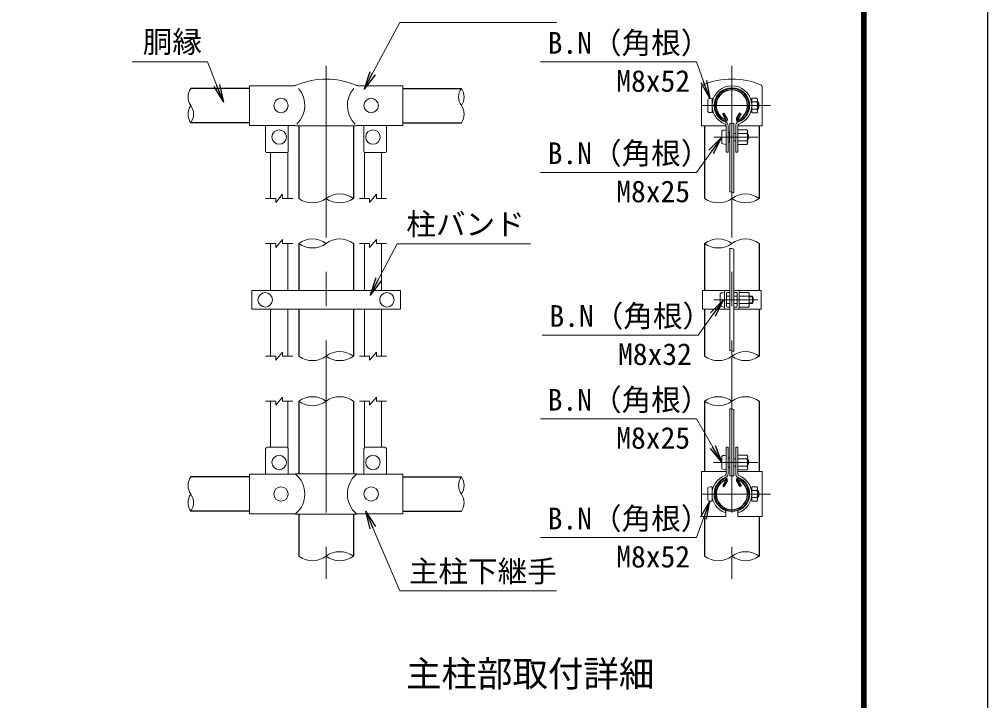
# Model space of a CAD drawing. Units: millimetres, scale not verified. Extents: x -10499 to 10501, y -7424 to 7426.
# Drawn here: x 5132 to 10501, y 756 to 4534 of the extents above; entities that cross this region are included whole.
import ezdxf
from ezdxf.enums import TextEntityAlignment as Align

# ---------------------------------------------------------------- set-up
doc = ezdxf.new("R2010")
doc.units = ezdxf.units.MM
doc.header["$LTSCALE"] = 30
doc.linetypes.add('USER1', pattern=[50.8, 31.75, -6.35, 6.35, -6.35])
for name, color, linetype, lineweight in [('0-1_D-STR1', 1, 'Continuous', 25), ('0-4_D-BMK', 2, 'USER1', 13), ('0-5_D-STR3', 3, 'Continuous', 13), ('0-7_D-STR-DIM', 7, 'Continuous', 13), ('0-A_D-TTL-TXT', 7, 'Continuous', 13), ('0-B_D-STR-TXT', 7, 'Continuous', 13), ('0-C_D-TTL', 7, 'Continuous', 25)]:
    doc.layers.add(name, color=color, linetype=linetype, lineweight=lineweight)
doc.layers.add('0-8_0', color=7, linetype='Continuous')
doc.styles.add('ＭＳ ゴシック', font='')
doc.styles.get('ＭＳ ゴシック').set_extended_font_data('MS Gothic')

# ---------------------------------------------------------------- blocks, each defined once
blk = doc.blocks.new('_Open')
at = {"layer": '0-8_0'}
blk.add_line((-30, 5), (0, 0), dxfattribs=at)
blk.add_lwpolyline([(-30, -5), (0, 0), (-30, 0)], dxfattribs=at)

msp = doc.modelspace()

# ---------------------------------------------------------------- linework, layer by layer
at = {"layer": '0-1_D-STR1'}
for p, q in [((6407.8, 4151.4), (6082.8, 4151.4)), ((7257.8, 4151.4), (7582.8, 4151.4)), ((9031.89, 4010.13), (9038.84, 4014.14)), ((9049.44, 3979.74), (9031.89, 4010.13)), ((9056.38, 3983.75), (9038.84, 4014.14)), ((9109.23, 3983.75), (9126.77, 4014.14)), ((9116.17, 3979.74), (9133.72, 4010.13)), ((9133.72, 4010.13), (9126.77, 4014.14)), ((6407.8, 3960.9), (6082.8, 3960.9)), ((6681.55, 3943.9), (6681.55, 3541.4)), ((6984.05, 3943.9), (6984.05, 3541.4)), ((7257.8, 3960.9), (7582.8, 3960.9)), ((8931.55, 3943.9), (8931.55, 3541.4)), ((9234.05, 3943.9), (9234.05, 3541.4)), ((6681.55, 3291.4), (6681.55, 3031.36)), ((6984.05, 3291.4), (6984.05, 3031.36)), ((8931.55, 3291.4), (8931.55, 3031.36)), ((9234.05, 3291.4), (9234.05, 3031.36)), ((6681.55, 2926.37), (6681.55, 2666.4)), ((6984.05, 2926.37), (6984.05, 2666.4)), ((8931.55, 2926.37), (8931.55, 2666.4)), ((9234.05, 2926.37), (9234.05, 2666.4)), ((6681.55, 2416.4), (6681.55, 2014.15)), ((6984.05, 2416.4), (6984.05, 2014.15)), ((8931.55, 2416.4), (8931.55, 2026.65)), ((9234.05, 2416.4), (9234.05, 2026.65)), ((6407.8, 1996.65), (6082.8, 1996.65)), ((7257.8, 1996.65), (7582.8, 1996.65)), ((9049.44, 1978.3), (9031.89, 1947.91)), ((9031.89, 1947.91), (9038.84, 1943.9)), ((9056.38, 1974.29), (9038.84, 1943.9)), ((9109.23, 1974.29), (9126.77, 1943.9)), ((9116.17, 1978.3), (9133.72, 1947.91)), ((9133.72, 1947.91), (9126.77, 1943.9)), ((6407.8, 1806.15), (6082.8, 1806.15)), ((6681.55, 1789.15), (6681.55, 1556.65)), ((6984.05, 1789.15), (6984.05, 1556.65)), ((7257.8, 1806.15), (7582.8, 1806.15)), ((8931.55, 1776.65), (8931.55, 1556.65)), ((9234.05, 1776.65), (9234.05, 1556.65))]:
    msp.add_line(p, q, dxfattribs=at)
for centre, radius, start, end in [((9082.8, 4056.4), 95.25, 294.32478, 245.67522), ((9082.8, 4056.4), 87.23, 294.32478, 245.67522), ((9047.7, 3978.74), 10.03, 245.67522, 30), ((9047.7, 3978.74), 2, 245.67522, 30), ((9117.91, 3978.74), 10.03, 150, 294.32478), ((9117.91, 3978.74), 2, 150, 294.32478), ((9082.8, 1901.65), 95.25, 114.32478, 65.67522), ((9047.7, 1979.31), 10.03, 330, 114.32478), ((9117.91, 1979.31), 10.03, 65.67522, 210), ((9082.8, 1901.65), 87.23, 114.32478, 65.67522), ((9047.7, 1979.31), 2, 330, 114.32478), ((9117.91, 1979.31), 2, 65.67522, 210)]:
    msp.add_arc(centre, radius, start, end, dxfattribs=at)
at = {"layer": '0-4_D-BMK'}
for p, q in [((6832.8, 4276.4), (6832.8, 1431.4)), ((9082.8, 4276.4), (9082.8, 1431.4)), ((8917.66, 4056.4), (9297.34, 4056.4)), ((8982.66, 3881.4), (9227.05, 3881.4)), ((8982.61, 2978.87), (9227, 2978.87)), ((8991.55, 2978.87), (9221.55, 2978.87)), ((8981.61, 2076.65), (9226, 2076.65)), ((8917.66, 1901.65), (9297.34, 1901.65))]:
    msp.add_line(p, q, dxfattribs=at)
at = {"layer": '0-5_D-STR3'}
for p, q in [((6407.8, 4166.4), (6653.92, 4166.4)), ((6407.8, 3946.4), (6407.8, 4166.4)), ((7011.69, 4166.4), (7257.8, 4166.4)), ((7257.8, 3946.4), (7257.8, 4166.4)), ((8914.55, 4156.43), (8914.55, 3943.9)), ((9251.05, 4156.43), (9251.05, 3943.9)), ((8948.8, 4088.9), (8948.8, 4023.9)), ((8972.8, 4096.4), (8972.8, 4016.4)), ((9220.3, 4096.9), (9192.8, 4096.9)), ((9192.8, 4096.9), (9192.8, 4015.9)), ((9225.3, 4087.57), (9225.3, 4025.84)), ((8974.64, 4076.4), (8972.8, 4076.4)), ((8974.64, 4036.4), (8972.8, 4036.4)), ((9192.8, 4076.4), (9190.97, 4076.4)), ((9192.8, 4036.4), (9190.97, 4036.4)), ((9220.3, 4076.65), (9192.8, 4076.65)), ((9220.3, 4036.15), (9192.8, 4036.15)), ((9225.3, 4076.4), (9227.8, 4076.4)), ((9225.3, 4076.4), (9227.8, 4076.4)), ((9225.3, 4073.01), (9229.42, 4073.01)), ((9225.3, 4039.78), (9229.42, 4039.78)), ((9225.3, 4036.4), (9227.8, 4036.4)), ((9225.3, 4036.4), (9227.8, 4036.4)), ((9227.8, 4076.4), (9227.8, 4036.4)), ((9220.3, 4015.9), (9192.8, 4015.9)), ((6407.8, 3946.4), (6658.8, 3946.4)), ((6497.8, 3946.4), (6497.8, 3801.4)), ((6622.8, 3946.4), (6622.8, 3801.4)), ((6663.8, 3943.9), (6658.8, 3946.4)), ((6663.8, 3943.9), (7001.8, 3943.9)), ((7001.8, 3943.9), (7006.8, 3946.4)), ((7006.8, 3946.4), (7257.8, 3946.4)), ((7042.8, 3946.4), (7042.8, 3801.4)), ((7167.8, 3946.4), (7167.8, 3801.4)), ((8914.55, 3943.9), (9050.3, 3943.9)), ((9050.3, 3797.9), (9050.3, 3944.25)), ((9061.8, 3797.9), (9061.8, 3944.25)), ((9071.55, 3956.4), (9071.55, 3576.96)), ((9071.55, 3956.4), (9094.05, 3956.4)), ((9094.05, 3956.4), (9094.05, 3572.32)), ((9103.8, 3797.9), (9103.8, 3944.25)), ((9115.3, 3797.9), (9115.3, 3944.25)), ((9115.3, 3943.9), (9251.05, 3943.9)), ((9165.3, 3921.9), (9115.3, 3921.9)), ((9026.3, 3848.59), (9026.3, 3913.59)), ((9070.3, 3907.99), (9061.8, 3907.99)), ((9070.3, 3907.99), (9070.3, 3854.81)), ((9070.3, 3901.4), (9071.55, 3901.4)), ((9094.05, 3901.4), (9103.8, 3901.4)), ((9165.3, 3901.65), (9115.3, 3901.65)), ((9170.3, 3912.57), (9170.3, 3850.84)), ((9170.3, 3901.4), (9170.3, 3861.4)), ((9170.3, 3898.01), (9171.92, 3898.01)), ((9070.3, 3854.81), (9061.8, 3854.81)), ((9070.3, 3861.4), (9071.55, 3861.4)), ((9094.05, 3861.4), (9103.8, 3861.4)), ((9165.3, 3861.15), (9115.3, 3861.15)), ((9165.3, 3840.9), (9115.3, 3840.9)), ((9170.3, 3864.78), (9171.92, 3864.78)), ((6617.8, 3796.4), (6502.8, 3796.4)), ((6525.3, 3796.4), (6525.3, 3541.4)), ((6620.3, 3797.07), (6620.3, 3541.4)), ((7045.3, 3797.07), (7045.3, 3541.4)), ((7047.8, 3796.4), (7162.8, 3796.4)), ((7140.3, 3796.4), (7140.3, 3541.4)), ((9050.3, 3797.9), (9061.8, 3797.9)), ((9103.8, 3797.9), (9115.3, 3797.9)), ((6525.3, 3291.4), (6525.3, 3031.36)), ((6620.3, 3291.4), (6620.3, 3031.36)), ((7045.3, 3291.4), (7045.3, 3031.36)), ((7140.3, 3291.4), (7140.3, 3031.36)), ((9071.55, 3263.97), (9071.55, 2696.65)), ((9094.05, 3259.34), (9094.05, 2692.01)), ((7245.3, 3031.36), (6420.3, 3031.36)), ((6420.3, 3031.36), (6420.3, 2926.37)), ((7245.3, 3031.36), (7245.3, 2926.37)), ((9071.55, 3031.36), (8920.05, 3031.36)), ((8920.05, 2926.37), (8920.05, 3031.36)), ((9017.55, 3011.37), (9017.55, 2946.37)), ((9041.55, 3021.36), (9041.55, 2936.37)), ((9041.55, 3021.36), (9041.55, 2936.37)), ((9053.05, 3014.86), (9053.05, 2942.87)), ((9071.55, 3019.86), (9058.05, 3019.86)), ((9245.55, 3031.36), (9094.05, 3031.36)), ((9094.05, 3019.86), (9107.55, 3019.86)), ((9112.55, 3014.86), (9112.55, 2942.87)), ((9124.05, 3021.36), (9124.05, 2936.37)), ((9124.05, 3021.36), (9124.05, 2936.37)), ((9174.05, 3019.37), (9124.05, 3019.37)), ((9179.05, 3010.04), (9179.05, 2948.31)), ((9245.55, 2926.37), (9245.55, 3031.36)), ((9053.05, 2998.87), (9071.55, 2998.87)), ((9053.05, 2958.87), (9071.55, 2958.87)), ((9094.05, 2998.87), (9112.55, 2998.87)), ((9094.05, 2958.87), (9112.55, 2958.87)), ((9174.05, 2999.12), (9124.05, 2999.12)), ((9174.05, 2958.62), (9124.05, 2958.62)), ((9179.05, 2998.87), (9196.55, 2998.87)), ((9179.05, 2995.48), (9198.17, 2995.48)), ((9179.05, 2962.25), (9198.17, 2962.25)), ((9179.05, 2958.87), (9196.55, 2958.87)), ((9196.55, 2998.87), (9196.55, 2958.87)), ((7245.3, 2926.37), (6420.3, 2926.37)), ((6525.3, 2926.37), (6525.3, 2666.4)), ((6620.3, 2926.37), (6620.3, 2666.4)), ((7045.3, 2926.37), (7045.3, 2666.4)), ((7140.3, 2926.37), (7140.3, 2666.4)), ((8920.05, 2926.37), (9071.55, 2926.37)), ((9071.55, 2937.87), (9058.05, 2937.87)), ((9094.05, 2937.87), (9107.55, 2937.87)), ((9094.05, 2926.37), (9245.55, 2926.37)), ((9174.05, 2938.37), (9124.05, 2938.37)), ((6525.3, 2416.4), (6525.3, 2161.65)), ((6620.3, 2416.4), (6620.3, 2158.26)), ((7045.3, 2416.4), (7045.3, 2158.26)), ((7140.3, 2416.4), (7140.3, 2161.65)), ((9094.05, 2370.19), (9094.05, 2001.65)), ((6497.8, 2011.65), (6497.8, 2151.65)), ((6612.8, 2161.65), (6507.8, 2161.65)), ((6622.8, 2011.65), (6622.8, 2151.65)), ((7042.8, 2011.65), (7042.8, 2151.65)), ((7052.8, 2161.65), (7157.8, 2161.65)), ((7167.8, 2011.65), (7167.8, 2151.65)), ((9050.3, 2161.65), (9050.3, 2013.79)), ((9050.3, 2161.65), (9061.8, 2161.65)), ((9061.8, 2161.65), (9061.8, 2013.79)), ((9103.8, 2161.65), (9103.8, 2013.79)), ((9103.8, 2161.65), (9115.3, 2161.65)), ((9115.3, 2161.65), (9115.3, 2013.79)), ((9026.3, 2109.15), (9026.3, 2044.15)), ((9070.3, 2103.24), (9061.8, 2103.24)), ((9094.05, 2096.65), (9103.8, 2096.65)), ((9165.3, 2117.15), (9115.3, 2117.15)), ((9165.3, 2096.9), (9115.3, 2096.9)), ((9115.3, 2096.65), (9116.3, 2096.65)), ((9170.3, 2107.82), (9170.3, 2046.09)), ((9170.3, 2096.65), (9170.3, 2056.65)), ((9070.3, 2050.06), (9061.8, 2050.06)), ((9094.05, 2056.65), (9103.8, 2056.65)), ((9115.3, 2056.65), (9116.3, 2056.65)), ((9165.3, 2056.4), (9115.3, 2056.4)), ((9170.3, 2093.26), (9171.92, 2093.26)), ((9170.3, 2060.03), (9171.92, 2060.03)), ((6407.8, 2011.65), (6663.8, 2011.65)), ((6407.8, 1791.65), (6407.8, 2011.65)), ((6663.8, 2014.15), (6658.8, 2011.65)), ((6663.8, 2014.15), (7001.8, 2014.15)), ((7001.8, 2014.15), (7006.8, 2011.65)), ((7001.8, 2011.65), (7257.8, 2011.65)), ((7257.8, 1791.65), (7257.8, 2011.65)), ((8914.55, 2026.65), (9050.3, 2026.65)), ((8914.55, 2026.65), (8914.55, 1776.65)), ((9165.3, 2036.15), (9115.3, 2036.15)), ((9115.3, 2026.65), (9251.05, 2026.65)), ((9251.05, 2026.65), (9251.05, 1776.65)), ((8948.8, 1934.15), (8948.8, 1869.15)), ((8972.8, 1941.65), (8972.8, 1861.65)), ((9220.3, 1942.15), (9192.8, 1942.15)), ((9192.8, 1942.15), (9192.8, 1861.15)), ((9225.3, 1932.82), (9225.3, 1871.09)), ((8974.64, 1921.65), (8972.8, 1921.65)), ((8974.64, 1921.65), (8972.8, 1921.65)), ((8974.64, 1881.65), (8972.8, 1881.65)), ((8974.64, 1881.65), (8972.8, 1881.65)), ((9192.8, 1921.65), (9190.97, 1921.65)), ((9192.8, 1921.65), (9190.97, 1921.65)), ((9192.8, 1881.65), (9190.97, 1881.65)), ((9192.8, 1881.65), (9190.97, 1881.65)), ((9220.3, 1921.9), (9192.8, 1921.9)), ((9220.3, 1881.4), (9192.8, 1881.4)), ((9225.3, 1921.65), (9227.8, 1921.65)), ((9225.3, 1918.26), (9229.42, 1918.26)), ((9225.3, 1885.03), (9229.42, 1885.03)), ((9225.3, 1881.65), (9227.8, 1881.65)), ((9225.3, 1881.65), (9227.8, 1881.65)), ((9227.8, 1921.65), (9227.8, 1881.65)), ((9220.3, 1861.15), (9192.8, 1861.15)), ((6407.8, 1791.65), (6663.8, 1791.65)), ((6663.8, 1789.15), (6658.8, 1791.65)), ((7001.8, 1791.65), (7257.8, 1791.65)), ((8914.55, 1776.65), (9049.3, 1776.65)), ((9049.3, 1809.02), (9045.39, 1798.21)), ((9049.3, 1809.02), (9049.3, 1776.65)), ((9116.3, 1809.02), (9116.3, 1776.65)), ((9116.3, 1809.02), (9120.22, 1798.21)), ((9116.3, 1776.65), (9251.05, 1776.65))]:
    msp.add_line(p, q, dxfattribs=at)
for points in [[(9071.55, 2374.82), (9071.55, 2001.65), (9094.05, 2001.65)], [(6663.8, 1789.15), (7001.8, 1789.15), (7006.8, 1791.65)]]:
    msp.add_lwpolyline(points, dxfattribs=at)
for centre in [(6582.8, 4056.4), (7082.8, 4056.4), (6572.8, 3881.4), (7092.8, 3881.4), (6495.3, 2978.87), (7170.3, 2978.87), (6572.8, 2076.65), (7092.8, 2076.65), (6582.8, 1901.65), (7082.8, 1901.65)]:
    msp.add_circle(centre, 40, dxfattribs=at)
for centre, radius, start, end in [((6832.8, 3789.11), 414.11, 67.15338, 112.84662), ((9082.8, 3791.96), 411.25, 67.22973, 112.77027), ((6653.92, 4206.4), 40, 270, 296.9114), ((6570.87, 4056.4), 144, 314.1684, 41.01552), ((7094.73, 4056.4), 144, 138.98448, 225.8316), ((7011.69, 4206.4), 40, 243.0886, 270), ((8931.05, 4156.43), 16.5, 116.72671, 180), ((9082.8, 4056.4), 110, 290.1633, 249.8367), ((9082.8, 4056.4), 98.5, 289.83718, 250.16282), ((9234.55, 4156.43), 16.5, 0, 63.27329), ((9212.62, 4086.77), 12.71, 307.21089, 52.78911), ((9181.8, 4056.4), 43.51, 332.26063, 27.73937), ((9212.56, 4026.02), 12.75, 307.42505, 52.57495), ((9190.3, 4056.4), 42.5, 331.92751, 28.07249), ((9040.3, 3944.25), 10, 0, 62.72039), ((9040.3, 3944.25), 21.5, 0, 65.03562), ((9125.3, 3944.25), 21.5, 114.96438, 180), ((9125.3, 3944.25), 10, 117.27961, 180), ((9157.62, 3911.77), 12.71, 307.21089, 52.78911), ((9126.8, 3881.4), 43.51, 332.26063, 27.73937), ((9132.8, 3881.4), 42.5, 331.92751, 28.07249), ((9157.56, 3851.02), 12.75, 307.42505, 52.57495), ((6502.8, 3801.4), 5, 180, 270), ((6617.8, 3801.4), 5, 270, 0), ((7047.8, 3801.4), 5, 180, 270), ((7162.8, 3801.4), 5, 270, 0), ((9051.55, 3021.36), 10, 90, 180), ((9058.05, 3014.86), 5, 90, 180), ((9107.55, 3014.86), 5, 0, 90), ((9114.05, 3021.36), 10, 0, 90), ((9166.37, 3009.24), 12.71, 307.21089, 52.78911), ((9135.55, 2978.87), 43.51, 332.26063, 27.73937), ((9166.31, 2948.49), 12.75, 307.42505, 52.57495), ((9159.05, 2978.87), 42.5, 331.92751, 28.07249), ((9051.55, 2936.37), 10, 180, 270), ((9058.05, 2942.87), 5, 180, 270), ((9107.55, 2942.87), 5, 270, 0), ((9114.05, 2936.37), 10, 270, 0), ((6507.8, 2151.65), 10, 90, 180), ((6612.8, 2151.65), 10, 0, 90), ((7052.8, 2151.65), 10, 90, 180), ((7157.8, 2151.65), 10, 0, 90), ((9157.62, 2107.02), 12.71, 307.21089, 52.78911), ((9126.8, 2076.65), 43.51, 332.26063, 27.73937), ((9132.8, 2076.65), 42.5, 331.92751, 28.07249), ((9157.56, 2046.27), 12.75, 307.42505, 52.57495), ((6570.87, 1901.65), 144, 310.19176, 49.80824), ((7094.73, 1901.65), 144, 130.19176, 229.80824), ((9082.8, 1901.65), 110, 110.1633, 250.11694), ((9082.8, 1901.65), 98.5, 109.83718, 250.11694), ((9040.3, 2013.79), 10, 297.27961, 0), ((9040.3, 2013.79), 21.5, 294.96438, 0), ((9125.3, 2013.79), 21.5, 180, 245.03562), ((9125.3, 2013.79), 10, 180, 242.72039), ((9082.8, 1901.65), 98.5, 289.88306, 70.16282), ((9082.8, 1901.65), 110, 289.88306, 69.8367), ((9212.62, 1932.02), 12.71, 307.21089, 52.78911), ((9181.8, 1901.65), 43.51, 332.26063, 27.73937), ((9212.56, 1871.27), 12.75, 307.42505, 52.57495), ((9190.3, 1901.65), 42.5, 331.92751, 28.07249)]:
    msp.add_arc(centre, radius, start, end, dxfattribs=at)
for centre, start_param, end_param in [((8972.8, 4088.9), 1.5707963, 3.1415927), ((8972.8, 4023.9), 3.1415927, 4.712389), ((9050.3, 3913.59), 1.5707963, 3.1415927), ((9050.3, 3848.59), 3.1415927, 4.712389), ((9041.55, 3011.37), 1.5707963, 3.1415927), ((9041.55, 2946.37), 3.1415927, 4.712389), ((9050.3, 2109.15), 1.5707963, 3.1415927), ((9050.3, 2044.15), 3.1415927, 4.712389), ((8972.8, 1934.15), 1.5707963, 3.1415927), ((8972.8, 1869.15), 3.1415927, 4.712389)]:
    msp.add_ellipse(centre, major_axis=(24, 0), ratio=0.3125, start_param=start_param, end_param=end_param, dxfattribs=at)
at = {"layer": '0-7_D-STR-DIM'}
for p, q in [((6554.05, 3518.9), (6591.55, 3563.9)), ((6591.55, 3541.4), (6591.55, 3563.9)), ((7074.05, 3518.9), (7111.55, 3563.9)), ((7111.55, 3541.4), (7111.55, 3563.9)), ((6497.8, 3541.4), (6554.05, 3541.4)), ((6554.05, 3518.9), (6554.05, 3541.4)), ((6591.55, 3541.4), (6647.8, 3541.4)), ((7017.8, 3541.4), (7074.05, 3541.4)), ((7074.05, 3518.9), (7074.05, 3541.4)), ((7111.55, 3541.4), (7167.8, 3541.4)), ((6497.8, 3291.4), (6554.05, 3291.4)), ((6554.05, 3268.9), (6591.55, 3313.9)), ((6554.05, 3268.9), (6554.05, 3291.4)), ((6591.55, 3291.4), (6591.55, 3313.9)), ((6591.55, 3291.4), (6647.8, 3291.4)), ((7017.8, 3291.4), (7074.05, 3291.4)), ((7074.05, 3268.9), (7111.55, 3313.9)), ((7074.05, 3268.9), (7074.05, 3291.4)), ((7111.55, 3291.4), (7111.55, 3313.9)), ((7111.55, 3291.4), (7167.8, 3291.4)), ((6554.05, 2643.9), (6591.55, 2688.9)), ((6591.55, 2666.4), (6591.55, 2688.9)), ((7074.05, 2643.9), (7111.55, 2688.9)), ((7111.55, 2666.4), (7111.55, 2688.9)), ((6497.8, 2666.4), (6554.05, 2666.4)), ((6554.05, 2643.9), (6554.05, 2666.4)), ((6591.55, 2666.4), (6647.8, 2666.4)), ((7017.8, 2666.4), (7074.05, 2666.4)), ((7074.05, 2643.9), (7074.05, 2666.4)), ((7111.55, 2666.4), (7167.8, 2666.4)), ((6497.8, 2416.4), (6554.05, 2416.4)), ((6554.05, 2393.9), (6591.55, 2438.9)), ((6554.05, 2393.9), (6554.05, 2416.4)), ((6591.55, 2416.4), (6591.55, 2438.9)), ((6591.55, 2416.4), (6647.8, 2416.4)), ((7017.8, 2416.4), (7074.05, 2416.4)), ((7074.05, 2393.9), (7111.55, 2438.9)), ((7074.05, 2393.9), (7074.05, 2416.4)), ((7111.55, 2416.4), (7111.55, 2438.9)), ((7111.55, 2416.4), (7167.8, 2416.4))]:
    msp.add_line(p, q, dxfattribs=at)
for centre, radius, start, end in [((6150.91, 4103.77), 83.1, 145.03504, 214.96496), ((7650.91, 4103.77), 83.1, 145.03504, 214.96496), ((7514.7, 4103.77), 83.1, 325.03504, 34.96496), ((6150.91, 4008.52), 83.1, 145.03422, 214.96578), ((6014.7, 4008.52), 83.1, 325.03504, 34.96496), ((7514.7, 4008.52), 83.1, 325.03422, 34.96578), ((6908.43, 3439.52), 126.88, 53.41445, 126.58555), ((9075.75, 3538.75), 38.4, 60.95271, 95.76063), ((9158.43, 3439.52), 126.88, 53.41445, 126.58555), ((6757.18, 3643.28), 126.88, 233.41445, 306.58555), ((6908.43, 3643.28), 126.88, 233.41445, 306.58555), ((9007.18, 3643.28), 126.88, 233.41445, 306.58555), ((9158.43, 3643.28), 126.88, 233.41445, 306.58555), ((6757.18, 3189.52), 126.88, 53.41445, 126.58555), ((6757.18, 3393.28), 126.88, 233.41445, 306.58555), ((6908.43, 3189.52), 126.88, 53.41445, 126.58555), ((9007.18, 3189.52), 126.88, 53.41445, 126.58555), ((9007.18, 3393.28), 126.88, 233.41445, 306.58555), ((9158.43, 3189.52), 126.88, 53.41445, 126.58555), ((9075.41, 3225.77), 38.4, 60.95271, 95.76063), ((6908.43, 2564.52), 126.88, 53.41445, 126.58555), ((9075.41, 2658.44), 38.4, 60.95271, 95.76063), ((9158.43, 2564.52), 126.88, 53.41445, 126.58555), ((6757.18, 2768.28), 126.88, 233.41445, 306.58555), ((6908.43, 2768.28), 126.88, 233.41445, 306.58555), ((9007.18, 2768.28), 126.88, 233.41445, 306.58555), ((9158.43, 2768.28), 126.88, 233.41445, 306.58555), ((6757.18, 2314.52), 126.88, 53.41445, 126.58555), ((6757.18, 2518.28), 126.88, 233.41445, 306.58555), ((6908.43, 2314.52), 126.88, 53.41445, 126.58555), ((9007.18, 2314.52), 126.88, 53.41445, 126.58555), ((9007.18, 2518.28), 126.88, 233.41445, 306.58555), ((9158.43, 2314.52), 126.88, 53.41445, 126.58555), ((9075.41, 2336.61), 38.4, 60.95271, 95.76063), ((6150.91, 1949.02), 83.1, 145.03504, 214.96496), ((7650.91, 1949.02), 83.1, 145.03504, 214.96496), ((7514.7, 1949.02), 83.1, 325.03504, 34.96496), ((6150.91, 1853.77), 83.1, 145.03422, 214.96578), ((6014.7, 1853.77), 83.1, 325.03504, 34.96496), ((7514.7, 1853.77), 83.1, 325.03422, 34.96578), ((6908.43, 1454.77), 126.88, 53.41445, 126.58555), ((9158.43, 1454.77), 126.88, 53.41445, 126.58555), ((6757.18, 1658.53), 126.88, 233.41445, 306.58555), ((6908.43, 1658.53), 126.88, 233.41445, 306.58555), ((9007.18, 1658.53), 126.88, 233.41445, 306.58555), ((9158.43, 1658.53), 126.88, 233.41445, 306.58555)]:
    msp.add_arc(centre, radius, start, end, dxfattribs=at)
at = {"layer": '0-B_D-STR-TXT'}
for points in [[(8110.08, 4516.43), (7241.93, 4516.43), (7044.29, 4148.77)], [(5757.42, 4298.11), (6174.98, 4298.11), (6262.85, 4076.6)], [(8021.04, 4298.11), (8886.21, 4298.11), (8958.97, 4097.05)], [(8021.04, 3685.56), (8886.21, 3685.56), (9025.14, 3879.77)], [(7966.78, 3289.21), (7227.87, 3289.21), (7077.58, 3005.72)], [(8030.79, 2783.03), (8895.96, 2783.03), (9034.89, 2977.24)], [(8021.04, 2318.36), (8886.21, 2318.36), (9025.3, 2078.38)], [(8021.04, 1659.63), (8886.21, 1659.63), (8958.97, 1860.68)], [(8110.08, 1363.88), (7241.93, 1363.88), (7054.16, 1804.31)]]:
    msp.add_lwpolyline(points, dxfattribs=at)
at = {"layer": '0-C_D-TTL', "color": 2}
msp.add_lwpolyline([(-10499.2, 7425.57), (10500.8, 7425.57), (10500.8, -7424.43), (-10499.2, -7424.43)], close=True, dxfattribs=at)
at = {"layer": '0-C_D-TTL'}
for points in [[(-9824.2, 6875.57), (9825.8, 6875.57), (9825.8, -6874.43), (-9824.2, -6874.43)], [(-9817.95, 6869.32), (9819.55, 6869.32), (9819.55, -6868.18), (-9817.95, -6868.18)], [(-9811.7, 6863.07), (9813.3, 6863.07), (9813.3, -6861.93), (-9811.7, -6861.93)], [(-9805.45, 6856.82), (9807.05, 6856.82), (9807.05, -6855.68), (-9805.45, -6855.68)], [(-9799.2, 6850.57), (9800.8, 6850.57), (9800.8, -6849.43), (-9799.2, -6849.43)]]:
    msp.add_lwpolyline(points, close=True, dxfattribs=at)

# ---------------------------------------------------------------- block references
at = {"layer": '0-B_D-STR-TXT', "xscale": 3.333333, "yscale": 3.333333}
for p, rotation in [((7043.35, 4147.01), 241.73951), ((8959.65, 4095.17), 289.89477), ((6263.58, 4074.74), 291.63757), ((9026.3, 3881.4), 54.42149), ((7076.64, 3003.95), 242.07069), ((9036.05, 2978.87), 54.42149), ((9026.3, 2076.65), 300.09685), ((8959.65, 1862.56), 70.10523), ((7053.38, 1806.15), 113.08931)]:
    msp.add_blockref('_Open', p, dxfattribs=dict(at, rotation=rotation))

# ---------------------------------------------------------------- texts
at = {"layer": '0-A_D-TTL-TXT', "style": 'ＭＳ ゴシック'}
msp.add_text('主柱部取付詳細', height=144.3, dxfattribs=at).set_placement((7275.57, 789.49), align=Align.BOTTOM_LEFT)
at = {"layer": '0-B_D-STR-TXT', "style": 'ＭＳ ゴシック'}
for s, p in [('胴縁', (5816.27, 4313.84)), ('B.N（角根）', (8061.63, 4307.94)), ('M8x52', (8441.85, 4096.5)), ('B.N（角根）', (8061.63, 3695.39)), ('M8x25', (8441.85, 3483.94)), ('柱バンド', (7277.69, 3302.17)), ('B.N（角根）', (8071.38, 2792.86)), ('M8x32', (8451.6, 2581.41)), ('B.N（角根）', (8061.63, 2328.19)), ('M8x25', (8441.85, 2116.75)), ('B.N（角根）', (8061.63, 1669.46)), ('M8x52', (8441.85, 1458.01)), ('主柱下継手', (7291.75, 1376.84))]:
    msp.add_text(s, height=120.3, dxfattribs=at).set_placement(p, align=Align.BOTTOM_LEFT)

doc.saveas('drawing.dxf')
